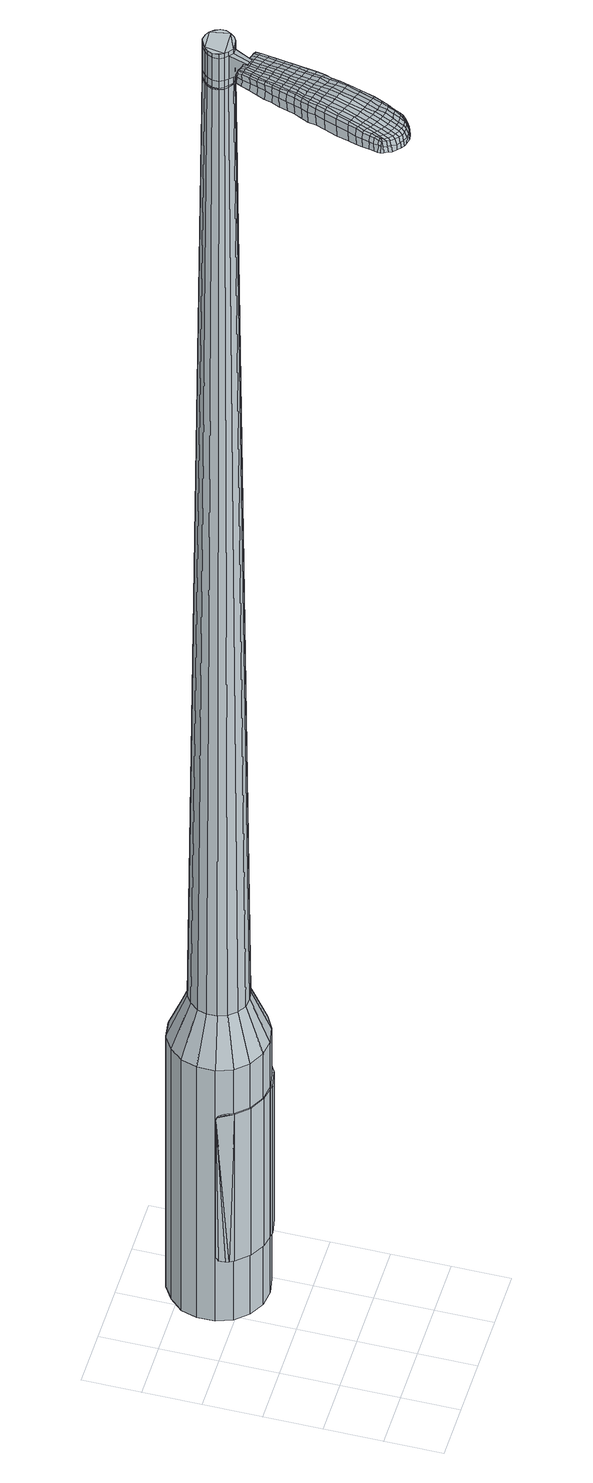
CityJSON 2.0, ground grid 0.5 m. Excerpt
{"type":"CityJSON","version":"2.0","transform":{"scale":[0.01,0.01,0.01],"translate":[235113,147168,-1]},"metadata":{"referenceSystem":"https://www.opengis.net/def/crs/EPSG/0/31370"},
"CityObjects":{
"object1":{"type":"GenericCityObject","attributes":{"cluster":358,"mean_distance_to_centroid":0.251,"new_centroid_x":235113.82,"new_centroid_y":147169.75,"mean_distance_to_camera":22.12,"H1":11.89,"H2":11.63,"Z_final":112.73,"cluster2":-1,"proj_x":235106.98,"proj_y":147167.41,"id_line":86801,"bearing_l":161.14,"distance":7.23,"orientation":"left","G_obj":251.14},"geometry":[{"type":"MultiSurface","lod":"2","boundaries":[[[0,1,2,3]],[[1,4,5,2]],[[4,6,7,5]],[[6,8,9,7]],[[8,10,11,9]],[[10,12,13,11]],[[12,14,15,13]],[[14,16,17,15]],[[16,18,19,17]],[[18,20,21,19]],[[20,22,23,21]],[[22,24,25,23]],[[24,26,27,25]],[[26,28,29,27]],[[28,30,31,29]],[[30,32,33,31]],[[32,34,35,33]],[[34,0,3,35]],[[36,37,38,39]],[[38,40,41,42]],[[41,43,42]],[[42,44,45,46]],[[45,47,46]],[[46,48,49,50]],[[49,51,50]],[[42,46,50,38]],[[50,52,39,38]],[[53,36,39]],[[2,5,7,35]],[[7,9,11,15]],[[11,13,15]],[[15,17,19,23]],[[19,21,23]],[[23,25,27,31]],[[27,29,31]],[[15,23,31,7]],[[31,33,35,7]],[[3,2,35]],[[1,0,54,55]],[[0,34,56,54]],[[34,32,57,56]],[[32,30,58,57]],[[30,28,59,58]],[[28,26,60,59]],[[26,24,61,60]],[[24,22,62,61]],[[22,20,63,62]],[[20,18,64,63]],[[18,16,65,64]],[[16,14,66,65]],[[14,12,67,66]],[[12,10,68,67]],[[10,8,69,68]],[[8,6,70,69]],[[6,4,71,70]],[[4,1,55,71]],[[55,54,72,73]],[[54,56,74,72]],[[56,57,75,74]],[[57,58,76,75]],[[58,59,77,76]],[[59,60,78,77]],[[60,61,79,78]],[[61,62,80,79]],[[62,63,81,80]],[[63,64,82,81]],[[64,65,83,82]],[[65,66,84,83]],[[66,67,85,84]],[[67,68,86,85]],[[68,69,87,86]],[[69,70,88,87]],[[70,71,89,88]],[[71,55,73,89]],[[90,91,92,73]],[[74,93,91,90]],[[75,94,93,74]],[[76,95,94,75]],[[77,96,95,76]],[[97,98,96,77]],[[99,100,98,97]],[[101,102,100,99]],[[103,104,102,101]],[[105,106,104,103]],[[107,108,106,105]],[[109,110,108,107]],[[85,111,110,109]],[[112,113,111,85]],[[114,115,113,112]],[[116,117,115,114]],[[89,118,117,116]],[[73,92,118,89]],[[119,120,121,122]],[[123,119,122,124]],[[125,123,124,126]],[[127,125,126,128]],[[129,127,128,130]],[[131,129,130,132]],[[133,131,132,134]],[[135,133,134,136]],[[137,135,136,138]],[[139,137,138,140]],[[141,139,140,142]],[[143,141,142,144]],[[145,143,144,146]],[[147,145,146,148]],[[149,147,148,150]],[[151,149,150,152]],[[72,90,73]],[[72,74,90]],[[78,97,77]],[[78,79,99,97]],[[79,80,101,99]],[[80,81,103,101]],[[81,82,105,103]],[[82,83,107,105]],[[83,84,109,107]],[[84,85,109]],[[86,112,85]],[[86,87,114,112]],[[87,88,116,114]],[[88,89,116]],[[153,92,91]],[[154,117,118]],[[154,155,115,117]],[[155,156,113,115]],[[156,111,113]],[[157,110,111]],[[157,158,108,110]],[[158,159,106,108]],[[159,160,104,106]],[[160,161,102,104]],[[161,162,100,102]],[[162,163,98,100]],[[163,96,98]],[[153,91,93]],[[39,52,151,164]],[[92,153,165,152]],[[53,39,164,120]],[[153,93,121,165]],[[36,53,120,119]],[[93,94,122,121]],[[37,36,119,123]],[[94,95,124,122]],[[38,37,123,125]],[[95,96,126,124]],[[40,38,125,127]],[[96,163,128,126]],[[41,40,127,129]],[[163,162,130,128]],[[43,41,129,131]],[[162,161,132,130]],[[42,43,131,133]],[[161,160,134,132]],[[44,42,133,135]],[[160,159,136,134]],[[45,44,135,137]],[[159,158,138,136]],[[47,45,137,139]],[[158,157,140,138]],[[46,47,139,141]],[[157,111,142,140]],[[48,46,141,143]],[[111,156,144,142]],[[49,48,143,145]],[[156,155,146,144]],[[51,49,145,147]],[[155,154,148,146]],[[50,51,147,149]],[[154,118,150,148]],[[52,50,149,151]],[[118,92,152,150]],[[151,152,166,167]],[[152,165,168,166]],[[165,121,169,168]],[[121,120,170,169]],[[120,164,171,170]],[[164,151,167,171]],[[172,173,174,175]],[[176,172,175,177]],[[172,176,178,179]],[[173,172,179,180]],[[181,182,183,184]],[[185,181,184,186]],[[181,185,187,188]],[[182,181,188,189]],[[190,191,192,193]],[[194,190,193,195]],[[190,194,196,197]],[[191,190,197,198]],[[199,200,201,202]],[[203,199,202,204]],[[199,203,205,206]],[[200,199,206,207]],[[208,209,210,211]],[[212,208,211,213]],[[208,212,214,215]],[[209,208,215,216]],[[217,218,219,220]],[[221,217,220,222]],[[217,221,223,224]],[[218,217,224,225]],[[226,227,228,229]],[[218,226,229,219]],[[226,218,225,230]],[[227,226,230,231]],[[232,233,234,235]],[[227,232,235,228]],[[232,227,231,236]],[[233,232,236,237]],[[238,176,177,239]],[[233,238,239,234]],[[238,233,237,240]],[[176,238,240,178]],[[241,242,243,244]],[[245,241,244,246]],[[241,245,247,248]],[[242,241,248,249]],[[250,251,252,253]],[[242,250,253,243]],[[250,242,249,254]],[[251,250,254,255]],[[256,257,258,259]],[[251,256,259,252]],[[256,251,255,260]],[[257,256,260,261]],[[262,263,264,265]],[[257,262,265,258]],[[262,257,261,266]],[[263,262,266,267]],[[268,173,180,269]],[[263,268,269,264]],[[268,263,267,270]],[[173,268,270,174]],[[271,272,273,274]],[[275,271,274,276]],[[271,275,277,278]],[[272,271,278,279]],[[280,281,282,283]],[[272,280,283,273]],[[280,272,279,284]],[[281,280,284,285]],[[286,287,288,289]],[[281,286,289,282]],[[286,281,285,290]],[[287,286,290,291]],[[292,185,186,293]],[[287,292,293,288]],[[292,287,291,294]],[[185,292,294,187]],[[295,296,297,298]],[[299,295,298,300]],[[295,299,301,302]],[[296,295,302,303]],[[304,305,306,307]],[[296,304,307,297]],[[304,296,303,308]],[[305,304,308,309]],[[310,311,312,313]],[[305,310,313,306]],[[310,305,309,314]],[[311,310,314,315]],[[316,317,318,319]],[[311,316,319,312]],[[316,311,315,320]],[[317,316,320,321]],[[322,182,189,323]],[[317,322,323,318]],[[322,317,321,324]],[[182,322,324,183]],[[325,211,210,326]],[[327,325,326,328]],[[325,327,329,330]],[[211,325,330,213]],[[331,327,328,332]],[[333,331,332,334]],[[331,333,335,336]],[[327,331,336,329]],[[337,333,334,338]],[[339,337,338,340]],[[337,339,341,342]],[[333,337,342,335]],[[343,339,340,344]],[[345,343,344,346]],[[343,345,347,348]],[[339,343,348,341]],[[349,345,346,350]],[[200,349,350,201]],[[349,200,207,351]],[[345,349,351,347]],[[352,353,198,197]],[[354,352,197,196]],[[352,354,355,356]],[[353,352,356,357]],[[358,359,357,356]],[[360,358,356,355]],[[358,360,361,362]],[[359,358,362,363]],[[364,365,363,362]],[[366,364,362,361]],[[364,366,367,368]],[[365,364,368,369]],[[370,371,369,368]],[[372,370,368,367]],[[370,372,205,203]],[[371,370,203,204]],[[373,374,375,376]],[[275,373,376,277]],[[373,275,276,377]],[[374,373,377,378]],[[379,194,195,380]],[[374,379,380,375]],[[379,374,378,381]],[[194,379,381,196]],[[382,383,384,385]],[[221,382,385,223]],[[382,221,222,386]],[[383,382,386,387]],[[388,389,390,391]],[[383,388,391,384]],[[388,383,387,392]],[[389,388,392,393]],[[394,191,198,395]],[[389,394,395,390]],[[394,389,393,396]],[[191,394,396,192]],[[397,398,399,400]],[[179,397,400,180]],[[397,179,178,401]],[[398,397,401,402]],[[403,404,405,406]],[[398,403,406,399]],[[403,398,402,407]],[[404,403,407,408]],[[409,202,201,410]],[[404,409,410,405]],[[409,404,408,411]],[[202,409,411,204]],[[412,413,414,415]],[[184,412,415,186]],[[412,184,183,416]],[[413,412,416,417]],[[418,206,205,419]],[[413,418,419,414]],[[418,413,417,420]],[[206,418,420,207]],[[421,422,423,424]],[[299,421,424,301]],[[421,299,300,425]],[[422,421,425,426]],[[427,212,213,428]],[[422,427,428,423]],[[427,422,426,429]],[[212,427,429,214]],[[430,431,432,433]],[[245,430,433,247]],[[430,245,246,434]],[[431,430,434,435]],[[436,437,438,439]],[[431,436,439,432]],[[436,431,435,440]],[[437,436,440,441]],[[442,209,216,443]],[[437,442,443,438]],[[442,437,441,444]],[[209,442,444,210]],[[445,446,435,434]],[[244,445,434,246]],[[445,244,243,447]],[[446,445,447,448]],[[449,450,441,440]],[[446,449,440,435]],[[449,446,448,451]],[[450,449,451,452]],[[453,326,210,444]],[[450,453,444,441]],[[453,450,452,454]],[[326,453,454,328]],[[455,456,457,458]],[[302,455,458,303]],[[455,302,301,424]],[[456,455,424,423]],[[459,330,329,460]],[[456,459,460,457]],[[459,456,423,428]],[[330,459,428,213]],[[461,462,448,447]],[[253,461,447,243]],[[461,253,252,463]],[[462,461,463,464]],[[465,466,452,451]],[[462,465,451,448]],[[465,462,464,467]],[[466,465,467,468]],[[469,332,328,454]],[[466,469,454,452]],[[469,466,468,470]],[[332,469,470,334]],[[471,472,473,474]],[[308,471,474,309]],[[471,308,303,458]],[[472,471,458,457]],[[475,336,335,476]],[[472,475,476,473]],[[475,472,457,460]],[[336,475,460,329]],[[477,478,464,463]],[[259,477,463,252]],[[477,259,258,479]],[[478,477,479,480]],[[481,482,468,467]],[[478,481,467,464]],[[481,478,480,483]],[[482,481,483,484]],[[485,338,334,470]],[[482,485,470,468]],[[485,482,484,486]],[[338,485,486,340]],[[487,488,489,490]],[[314,487,490,315]],[[487,314,309,474]],[[488,487,474,473]],[[491,342,341,492]],[[488,491,492,489]],[[491,488,473,476]],[[342,491,476,335]],[[493,494,480,479]],[[265,493,479,258]],[[493,265,264,495]],[[494,493,495,496]],[[497,498,484,483]],[[494,497,483,480]],[[497,494,496,499]],[[498,497,499,500]],[[501,344,340,486]],[[498,501,486,484]],[[501,498,500,502]],[[344,501,502,346]],[[503,504,505,506]],[[320,503,506,321]],[[503,320,315,490]],[[504,503,490,489]],[[507,348,347,508]],[[504,507,508,505]],[[507,504,489,492]],[[348,507,492,341]],[[509,510,496,495]],[[269,509,495,264]],[[509,269,180,400]],[[510,509,400,399]],[[511,512,500,499]],[[510,511,499,496]],[[511,510,399,406]],[[512,511,406,405]],[[513,350,346,502]],[[512,513,502,500]],[[513,512,405,410]],[[350,513,410,201]],[[514,515,417,416]],[[324,514,416,183]],[[514,324,321,506]],[[515,514,506,505]],[[516,351,207,420]],[[515,516,420,417]],[[516,515,505,508]],[[351,516,508,347]],[[517,518,378,377]],[[274,517,377,276]],[[517,274,273,519]],[[518,517,519,520]],[[521,354,196,381]],[[518,521,381,378]],[[521,518,520,522]],[[354,521,522,355]],[[523,524,525,526]],[[224,523,526,225]],[[523,224,223,385]],[[524,523,385,384]],[[527,528,529,530]],[[524,527,530,525]],[[527,524,384,391]],[[528,527,391,390]],[[531,353,357,532]],[[528,531,532,529]],[[531,528,390,395]],[[353,531,395,198]],[[533,534,520,519]],[[283,533,519,273]],[[533,283,282,535]],[[534,533,535,536]],[[537,360,355,522]],[[534,537,522,520]],[[537,534,536,538]],[[360,537,538,361]],[[539,540,541,542]],[[230,539,542,231]],[[539,230,225,526]],[[540,539,526,525]],[[543,544,545,546]],[[540,543,546,541]],[[543,540,525,530]],[[544,543,530,529]],[[547,359,363,548]],[[544,547,548,545]],[[547,544,529,532]],[[359,547,532,357]],[[549,550,536,535]],[[289,549,535,282]],[[549,289,288,551]],[[550,549,551,552]],[[553,366,361,538]],[[550,553,538,536]],[[553,550,552,554]],[[366,553,554,367]],[[555,556,557,558]],[[236,555,558,237]],[[555,236,231,542]],[[556,555,542,541]],[[559,560,561,562]],[[556,559,562,557]],[[559,556,541,546]],[[560,559,546,545]],[[563,365,369,564]],[[560,563,564,561]],[[563,560,545,548]],[[365,563,548,363]],[[565,566,552,551]],[[293,565,551,288]],[[565,293,186,415]],[[566,565,415,414]],[[567,372,367,554]],[[566,567,554,552]],[[567,566,414,419]],[[372,567,419,205]],[[568,569,402,401]],[[240,568,401,178]],[[568,240,237,558]],[[569,568,558,557]],[[570,571,408,407]],[[569,570,407,402]],[[570,569,557,562]],[[571,570,562,561]],[[572,371,204,411]],[[571,572,411,408]],[[572,571,561,564]],[[371,572,564,369]],[[573,574,575,576]],[[576,575,577,578]],[[579,577,575,580]],[[580,575,574,581]],[[582,583,584,585]],[[585,584,586,587]],[[588,586,584,589]],[[589,584,583,590]],[[591,592,593,594]],[[594,593,595,596]],[[597,595,593,598]],[[598,593,592,599]],[[600,601,602,603]],[[603,602,604,605]],[[606,604,602,607]],[[607,602,601,608]],[[609,610,611,612]],[[612,611,613,614]],[[615,613,611,616]],[[616,611,610,617]],[[618,619,620,621]],[[621,620,622,623]],[[624,622,620,625]],[[625,620,619,626]],[[627,628,629,630]],[[630,629,619,618]],[[626,619,629,631]],[[631,629,628,632]],[[633,634,635,636]],[[636,635,628,627]],[[632,628,635,637]],[[637,635,634,638]],[[578,577,639,640]],[[640,639,634,633]],[[638,634,639,641]],[[641,639,577,579]],[[642,643,644,645]],[[645,644,646,647]],[[648,646,644,649]],[[649,644,643,650]],[[651,652,653,654]],[[654,653,643,642]],[[650,643,653,655]],[[655,653,652,656]],[[657,658,659,660]],[[660,659,652,651]],[[656,652,659,661]],[[661,659,658,662]],[[663,664,665,666]],[[666,665,658,657]],[[662,658,665,667]],[[667,665,664,668]],[[581,574,669,670]],[[670,669,664,663]],[[668,664,669,671]],[[671,669,574,573]],[[672,673,674,675]],[[675,674,676,677]],[[678,676,674,679]],[[679,674,673,680]],[[681,682,683,684]],[[684,683,673,672]],[[680,673,683,685]],[[685,683,682,686]],[[687,688,689,690]],[[690,689,682,681]],[[686,682,689,691]],[[691,689,688,692]],[[587,586,693,694]],[[694,693,688,687]],[[692,688,693,695]],[[695,693,586,588]],[[696,697,698,699]],[[699,698,700,701]],[[702,700,698,703]],[[703,698,697,704]],[[705,706,707,708]],[[708,707,697,696]],[[704,697,707,709]],[[709,707,706,710]],[[711,712,713,714]],[[714,713,706,705]],[[710,706,713,715]],[[715,713,712,716]],[[717,718,719,720]],[[720,719,712,711]],[[716,712,719,721]],[[721,719,718,722]],[[590,583,723,724]],[[724,723,718,717]],[[722,718,723,725]],[[725,723,583,582]],[[609,612,726,727]],[[727,726,728,729]],[[730,728,726,731]],[[731,726,612,614]],[[729,728,732,733]],[[733,732,734,735]],[[736,734,732,737]],[[737,732,728,730]],[[735,734,738,739]],[[739,738,740,741]],[[742,740,738,743]],[[743,738,734,736]],[[741,740,744,745]],[[745,744,746,747]],[[748,746,744,749]],[[749,744,740,742]],[[747,746,750,751]],[[751,750,601,600]],[[608,601,750,752]],[[752,750,746,748]],[[599,753,754,598]],[[598,754,755,597]],[[756,755,754,757]],[[757,754,753,758]],[[758,759,760,757]],[[757,760,761,756]],[[762,761,760,763]],[[763,760,759,764]],[[764,765,766,763]],[[763,766,767,762]],[[768,767,766,769]],[[769,766,765,770]],[[770,771,772,769]],[[769,772,773,768]],[[606,773,772,604]],[[604,772,771,605]],[[774,775,776,777]],[[777,776,676,678]],[[677,676,776,778]],[[778,776,775,779]],[[596,595,780,781]],[[781,780,775,774]],[[779,775,780,782]],[[782,780,595,597]],[[783,784,785,786]],[[786,785,622,624]],[[623,622,785,787]],[[787,785,784,788]],[[789,790,791,792]],[[792,791,784,783]],[[788,784,791,793]],[[793,791,790,794]],[[599,592,795,796]],[[796,795,790,789]],[[794,790,795,797]],[[797,795,592,591]],[[798,799,800,801]],[[801,800,580,581]],[[579,580,800,802]],[[802,800,799,803]],[[804,805,806,807]],[[807,806,799,798]],[[803,799,806,808]],[[808,806,805,809]],[[600,603,810,811]],[[811,810,805,804]],[[809,805,810,812]],[[812,810,603,605]],[[813,814,815,816]],[[816,815,585,587]],[[582,585,815,817]],[[817,815,814,818]],[[606,607,819,820]],[[820,819,814,813]],[[818,814,819,821]],[[821,819,607,608]],[[822,823,700,824]],[[824,700,702]],[[701,700,823,825]],[[614,613,826,827]],[[827,826,823,822]],[[825,823,826,828]],[[828,826,613,615]],[[829,830,831]],[[831,830,646,648]],[[647,646,830,832]],[[832,830,829,833]],[[834,835,836,837]],[[837,836,829,831]],[[833,829,836,838]],[[838,836,835,839]],[[617,610,840,841]],[[841,840,835,834]],[[839,835,840,842]],[[842,840,610,609]],[[833,843,832]],[[832,843,645,647]],[[642,645,843,844]],[[844,843,845]],[[839,846,847,838]],[[838,847,843,833]],[[845,843,847,848]],[[848,847,846,849]],[[609,727,850,842]],[[842,850,846,839]],[[849,846,850,851]],[[851,850,727,729]],[[852,853,854,855]],[[855,854,703,704]],[[702,703,854,824]],[[824,854,853,822]],[[730,731,856,857]],[[857,856,853,852]],[[822,853,856,827]],[[827,856,731,614]],[[845,858,859,844]],[[844,859,654,642]],[[651,654,859,860]],[[860,859,858,861]],[[849,862,863,848]],[[848,863,858,845]],[[861,858,863,864]],[[864,863,862,865]],[[729,733,866,851]],[[851,866,862,849]],[[865,862,866,867]],[[867,866,733,735]],[[868,869,870,871]],[[871,870,709,710]],[[704,709,870,855]],[[855,870,869,852]],[[736,737,872,873]],[[873,872,869,868]],[[852,869,872,857]],[[857,872,737,730]],[[861,874,875,860]],[[860,875,660,651]],[[657,660,875,876]],[[876,875,874,877]],[[865,878,879,864]],[[864,879,874,861]],[[877,874,879,880]],[[880,879,878,881]],[[735,739,882,867]],[[867,882,878,865]],[[881,878,882,883]],[[883,882,739,741]],[[884,885,886,887]],[[887,886,715,716]],[[710,715,886,871]],[[871,886,885,868]],[[742,743,888,889]],[[889,888,885,884]],[[868,885,888,873]],[[873,888,743,736]],[[877,890,876]],[[876,890,666,657]],[[663,666,890,891]],[[891,890,892]],[[881,893,894,880]],[[880,894,890,877]],[[892,890,894,895]],[[895,894,893,896]],[[741,745,897,883]],[[883,897,893,881]],[[896,893,897,898]],[[898,897,745,747]],[[899,900,901,902]],[[902,901,721,722]],[[716,721,901,887]],[[887,901,900,884]],[[748,749,903,904]],[[904,903,900,899]],[[884,900,903,889]],[[889,903,749,742]],[[892,905,906,891]],[[891,906,670,663]],[[581,670,906,801]],[[801,906,905,798]],[[896,907,908,895]],[[895,908,905,892]],[[798,905,908,807]],[[807,908,907,804]],[[747,751,909,898]],[[898,909,907,896]],[[804,907,909,811]],[[811,909,751,600]],[[818,910,911,817]],[[817,911,725,582]],[[722,725,911,902]],[[902,911,910,899]],[[608,752,912,821]],[[821,912,910,818]],[[899,910,912,904]],[[904,912,752,748]],[[779,913,914,778]],[[778,914,675,677]],[[672,675,914,915]],[[915,914,913,916]],[[597,755,917,782]],[[782,917,913,779]],[[916,913,917,918]],[[918,917,755,756]],[[919,920,921,922]],[[922,921,625,626]],[[624,625,921,786]],[[786,921,920,783]],[[923,924,925,926]],[[926,925,920,919]],[[783,920,925,792]],[[792,925,924,789]],[[758,753,927,928]],[[928,927,924,923]],[[789,924,927,796]],[[796,927,753,599]],[[916,929,930,915]],[[915,930,684,672]],[[681,684,930,931]],[[931,930,929,932]],[[756,761,933,918]],[[918,933,929,916]],[[932,929,933,934]],[[934,933,761,762]],[[935,936,937,938]],[[938,937,631,632]],[[626,631,937,922]],[[922,937,936,919]],[[939,940,941,942]],[[942,941,936,935]],[[919,936,941,926]],[[926,941,940,923]],[[764,759,943,944]],[[944,943,940,939]],[[923,940,943,928]],[[928,943,759,758]],[[932,945,946,931]],[[931,946,690,681]],[[687,690,946,947]],[[947,946,945,948]],[[762,767,949,934]],[[934,949,945,932]],[[948,945,949,950]],[[950,949,767,768]],[[951,952,953,954]],[[954,953,637,638]],[[632,637,953,938]],[[938,953,952,935]],[[955,956,957,958]],[[958,957,952,951]],[[935,952,957,942]],[[942,957,956,939]],[[770,765,959,960]],[[960,959,956,955]],[[939,956,959,944]],[[944,959,765,764]],[[948,961,962,947]],[[947,962,694,687]],[[587,694,962,816]],[[816,962,961,813]],[[768,773,963,950]],[[950,963,961,948]],[[813,961,963,820]],[[820,963,773,606]],[[803,964,965,802]],[[802,965,641,579]],[[638,641,965,954]],[[954,965,964,951]],[[809,966,967,808]],[[808,967,964,803]],[[951,964,967,958]],[[958,967,966,955]],[[605,771,968,812]],[[812,968,966,809]],[[955,966,968,960]],[[960,968,771,770]],[[573,576,175,174]],[[576,578,177,175]],[[588,589,188,187]],[[589,590,189,188]],[[591,594,193,192]],[[594,596,195,193]],[[615,616,215,214]],[[616,617,216,215]],[[618,621,220,219]],[[621,623,222,220]],[[627,630,229,228]],[[630,618,219,229]],[[633,636,235,234]],[[636,627,228,235]],[[578,640,239,177]],[[640,633,234,239]],[[648,649,248,247]],[[649,650,249,248]],[[650,655,254,249]],[[655,656,255,254]],[[656,661,260,255]],[[661,662,261,260]],[[662,667,266,261]],[[667,668,267,266]],[[668,671,270,267]],[[671,573,174,270]],[[678,679,278,277]],[[679,680,279,278]],[[680,685,284,279]],[[685,686,285,284]],[[686,691,290,285]],[[691,692,291,290]],[[692,695,294,291]],[[695,588,187,294]],[[696,699,298,297]],[[699,701,300,298]],[[705,708,307,306]],[[708,696,297,307]],[[711,714,313,312]],[[714,705,306,313]],[[717,720,319,318]],[[720,711,312,319]],[[590,724,323,189]],[[724,717,318,323]],[[774,777,376,375]],[[777,678,277,376]],[[596,781,380,195]],[[781,774,375,380]],[[623,787,386,222]],[[787,788,387,386]],[[788,793,392,387]],[[793,794,393,392]],[[794,797,396,393]],[[797,591,192,396]],[[701,425,300]],[[701,825,426,425]],[[825,828,429,426]],[[828,615,214,429]],[[831,433,432]],[[831,648,247,433]],[[834,837,439,438]],[[837,831,432,439]],[[617,841,443,216]],[[841,834,438,443]],[[969,970,971,972]],[[973,974,972,971]],[[975,976,977,978]],[[979,980,981,982]],[[970,983,984,971]],[[985,973,971,984]],[[986,975,978,987]],[[988,989,980,979]],[[983,990,991,984]],[[991,992,985,984]],[[993,986,987,994]],[[995,989,988,996]],[[990,997,998,991]],[[998,999,992,991]],[[1000,993,994,1001]],[[1002,995,996,1003]],[[1004,1005,1006,1007]],[[1008,1009,1005,1004]],[[1008,1010,1011,1009]],[[1010,1012,1013,1011]],[[1014,1015,1016,1017]],[[1018,1019,1015,1014]],[[1020,1021,1019,1018]],[[1022,1023,1021,1020]],[[1017,1006,1005,1014]],[[1014,1005,1009,1018]],[[1009,1011,1020,1018]],[[1011,1013,1022,1020]],[[978,977,974,973]],[[987,978,973,985]],[[992,994,987,985]],[[999,1001,994,992]],[[979,982,976,975]],[[988,979,975,986]],[[996,988,986,993]],[[1003,996,993,1000]],[[980,1004,1007,981]],[[989,1008,1004,980]],[[1010,1008,989,995]],[[1012,1010,995,1002]],[[1024,1025,1026,1027]],[[1026,1028,1029,1030]],[[1026,1030,1031,1032]],[[1026,1032,1027]],[[1033,1024,1027,1034]],[[1035,1034,1027,1036]],[[1037,1036,1027]],[[1038,1026,1025,1039]],[[1040,1038,1039,1041]],[[1042,1040,1041,1043]],[[1044,1042,1043,1045]],[[1046,1044,1045,1047]],[[1047,1048,1049,1050]],[[1047,1050,1051,1052]],[[1047,1052,1053,1054]],[[1053,1055,1056,1057]],[[1053,1057,1058,1059]],[[1053,1059,1054]],[[1047,1054,1046]],[[1060,1061,1025,1024]],[[1062,1063,1028,1026]],[[1064,1065,1037,1027]],[[1061,1066,1039,1025]],[[1067,1062,1026,1038]],[[1066,1068,1041,1039]],[[1069,1067,1038,1040]],[[1068,1070,1043,1041]],[[1071,1069,1040,1042]],[[1070,1072,1045,1043]],[[1073,1071,1042,1044]],[[1072,1074,1047,1045]],[[1075,1073,1044,1046]],[[1074,1076,1048,1047]],[[1077,1078,1055,1053]],[[1079,1075,1046,1054]],[[1049,1048,1076,1080]],[[1050,1049,1080,1081]],[[1051,1050,1081,1082]],[[1052,1051,1082,1083]],[[1053,1052,1083,1077]],[[1084,1060,1024,1033]],[[1085,1084,1033,1034]],[[1086,1085,1034,1035]],[[1087,1086,1035,1036]],[[1065,1087,1036,1037]],[[1029,1028,1063,1088]],[[1056,1055,1078,1089]],[[1030,1029,1088,1090]],[[1031,1030,1090,1091]],[[1032,1031,1091,1092]],[[1027,1032,1092,1064]],[[1057,1056,1089,1093]],[[1058,1057,1093,1094]],[[1059,1058,1094,1095]],[[1054,1059,1095,1079]]]}]}
},
"vertices":[
[70,133,384],[57,140,384],[57,140,96],[70,133,96],[47,151,384],[47,151,96],[42,165,384],[42,165,96],[42,180,384],[42,180,96],[46,194,384],[46,194,96],[56,205,384],[56,205,96],[68,213,384],[68,213,96],[83,215,384],[83,215,96],[97,213,384],[97,213,96],[110,206,384],[110,206,96],[120,195,384],[120,195,96],[125,181,384],[125,181,96],[125,167,384],[125,167,96],[120,153,384],[120,153,96],[111,141,384],[111,141,96],[99,134,384],[99,134,96],[84,131,384],[84,131,96],[88,161,1524],[92,163,1524],[95,167,1524],[79,160,1524],[97,171,1524],[97,176,1524],[92,184,1524],[95,180,1524],[88,186,1524],[83,187,1524],[75,183,1524],[79,186,1524],[72,180,1524],[70,175,1524],[72,166,1524],[70,170,1524],[75,163,1524],[84,160,1524],[75,149,429],[68,153,429],[84,148,429],[93,150,429],[100,154,429],[105,161,429],[108,169,429],[108,178,429],[105,186,429],[99,193,429],[92,197,429],[83,198,429],[74,197,429],[67,192,429],[61,185,429],[59,177,429],[59,168,429],[62,160,429],[79,160,1483],[75,163,1483],[84,160,1483],[88,161,1483],[92,163,1483],[95,167,1483],[97,171,1483],[97,176,1483],[95,180,1483],[92,184,1483],[88,186,1483],[83,187,1483],[79,186,1483],[75,183,1483],[72,180,1483],[70,175,1483],[70,170,1483],[72,166,1483],[79,161,1483],[79,161,1485],[75,163,1485],[84,160,1485],[88,161,1485],[92,163,1485],[95,167,1485],[96,171,1483],[96,171,1485],[96,176,1483],[96,176,1485],[94,180,1483],[94,180,1485],[91,183,1483],[91,183,1485],[88,185,1483],[88,185,1485],[83,186,1483],[83,186,1485],[79,185,1483],[79,185,1485],[75,183,1485],[72,179,1483],[72,179,1485],[71,175,1483],[71,175,1485],[71,171,1483],[71,171,1485],[72,166,1485],[88,161,1519],[84,160,1519],[84,160,1493],[88,161,1493],[92,163,1519],[92,163,1493],[95,167,1519],[95,167,1493],[97,171,1519],[97,171,1493],[97,176,1519],[97,176,1493],[95,180,1519],[95,180,1493],[92,184,1519],[92,184,1493],[88,186,1519],[88,186,1493],[83,187,1519],[83,187,1493],[79,186,1519],[79,186,1493],[75,183,1519],[75,183,1493],[72,180,1519],[72,180,1493],[70,175,1519],[70,175,1493],[70,170,1519],[70,170,1493],[72,166,1519],[72,166,1493],[75,163,1519],[75,163,1493],[79,160,1485],[70,170,1485],[70,175,1485],[72,180,1485],[79,186,1485],[83,187,1485],[88,186,1485],[92,184,1485],[95,180,1485],[97,176,1485],[97,171,1485],[79,160,1519],[79,160,1493],[70,144,1513],[70,144,1518],[73,143,1513],[76,142,1513],[76,142,1518],[73,143,1518],[31,79,1519],[33,86,1518],[31,85,1509],[29,78,1510],[28,71,1519],[26,70,1510],[29,71,1526],[32,79,1525],[35,86,1525],[67,66,1519],[69,73,1518],[68,74,1525],[66,68,1525],[64,58,1519],[63,59,1526],[65,56,1510],[68,64,1510],[70,71,1509],[27,2,1519],[23,4,1519],[23,3,1513],[26,2,1513],[31,2,1519],[31,1,1513],[31,4,1524],[27,4,1524],[24,5,1524],[51,73,1530],[53,80,1529],[50,81,1529],[47,74,1530],[48,64,1531],[44,65,1531],[51,63,1530],[54,71,1530],[56,78,1529],[76,149,1512],[74,150,1512],[74,149,1517],[76,148,1517],[79,148,1512],[79,147,1517],[79,147,1506],[76,148,1506],[74,149,1506],[13,22,1519],[13,26,1519],[12,25,1512],[11,22,1512],[13,20,1518],[11,20,1512],[14,20,1522],[14,22,1523],[15,26,1524],[14,30,1519],[16,36,1519],[14,35,1512],[13,30,1512],[16,30,1524],[17,36,1525],[17,42,1519],[20,49,1519],[18,48,1511],[16,41,1511],[19,42,1526],[21,49,1526],[24,60,1519],[22,59,1510],[25,60,1526],[58,147,1513],[56,140,1513],[57,141,1518],[60,148,1517],[61,152,1512],[61,151,1516],[60,152,1506],[57,147,1507],[54,140,1507],[53,133,1514],[50,126,1515],[51,127,1520],[54,134,1519],[51,133,1507],[48,126,1507],[47,119,1515],[44,113,1516],[46,113,1522],[49,120,1521],[45,119,1508],[42,112,1508],[41,106,1517],[39,99,1517],[40,99,1524],[43,106,1523],[40,105,1508],[37,98,1509],[36,92,1518],[38,93,1524],[34,91,1509],[46,10,1519],[48,13,1519],[47,14,1524],[45,11,1523],[45,8,1518],[44,9,1522],[46,7,1512],[47,9,1512],[49,12,1512],[50,18,1519],[52,23,1519],[51,24,1525],[49,18,1524],[51,16,1512],[53,21,1512],[54,28,1519],[57,36,1519],[56,37,1526],[53,29,1526],[55,27,1511],[58,34,1511],[61,47,1519],[60,48,1526],[62,45,1510],[87,137,1513],[85,130,1513],[86,129,1507],[88,136,1507],[88,143,1512],[89,142,1506],[87,142,1516],[86,138,1517],[84,131,1518],[83,123,1514],[81,116,1515],[82,114,1507],[84,121,1507],[82,124,1519],[80,117,1520],[79,108,1515],[77,101,1516],[78,100,1508],[80,107,1508],[78,110,1521],[76,102,1522],[75,94,1517],[73,87,1517],[74,85,1509],[76,92,1508],[74,95,1523],[72,88,1524],[71,80,1518],[72,78,1509],[70,81,1524],[74,143,1519],[72,144,1519],[72,136,1520],[69,137,1520],[75,135,1520],[77,142,1519],[69,129,1522],[67,130,1522],[67,122,1523],[64,123,1523],[70,121,1523],[72,128,1521],[65,115,1524],[62,116,1524],[62,108,1525],[60,109,1525],[65,106,1525],[68,114,1524],[60,101,1526],[57,102,1526],[58,94,1527],[55,95,1527],[61,92,1527],[63,99,1526],[55,87,1528],[52,88,1528],[59,85,1528],[28,7,1527],[25,8,1527],[32,6,1526],[34,11,1527],[30,11,1528],[26,12,1528],[32,17,1529],[28,18,1529],[36,16,1528],[38,23,1530],[34,24,1530],[31,25,1530],[36,31,1531],[33,32,1531],[40,30,1530],[43,39,1531],[39,40,1531],[36,41,1531],[44,52,1531],[40,53,1531],[47,51,1531],[43,6,1518],[41,5,1519],[41,4,1513],[44,5,1513],[43,8,1523],[40,6,1523],[36,3,1519],[36,2,1513],[36,5,1524],[13,18,1518],[14,15,1518],[15,16,1523],[14,19,1523],[11,17,1513],[13,14,1513],[15,12,1519],[17,8,1519],[18,10,1524],[16,13,1523],[14,11,1513],[17,8,1513],[20,6,1519],[21,7,1524],[20,5,1513],[34,79,1528],[36,78,1528],[38,85,1528],[36,86,1527],[31,71,1528],[33,70,1529],[38,77,1529],[41,76,1530],[44,83,1529],[41,84,1528],[35,69,1529],[38,67,1530],[44,75,1530],[47,82,1529],[41,66,1531],[64,68,1528],[62,69,1529],[60,61,1529],[62,60,1528],[66,75,1527],[64,76,1528],[58,70,1529],[56,62,1530],[60,77,1528],[88,145,1512],[86,146,1512],[85,145,1517],[87,144,1517],[88,144,1506],[86,145,1506],[83,147,1512],[82,146,1517],[83,146,1506],[63,154,1512],[64,153,1512],[63,153,1506],[61,153,1506],[63,152,1517],[64,152,1517],[66,153,1512],[69,152,1512],[68,151,1506],[65,152,1506],[66,151,1517],[69,150,1517],[71,151,1512],[71,150,1506],[71,150,1517],[61,147,1519],[62,147,1519],[58,140,1520],[60,140,1520],[65,146,1519],[67,145,1519],[62,139,1520],[64,138,1520],[69,144,1519],[67,137,1520],[85,139,1519],[83,140,1519],[81,132,1520],[83,132,1520],[80,141,1519],[78,134,1520],[55,133,1521],[57,133,1521],[53,127,1522],[54,126,1522],[59,132,1521],[62,131,1521],[57,125,1522],[59,124,1523],[64,130,1522],[62,123,1523],[81,125,1521],[79,125,1521],[77,118,1522],[79,117,1522],[76,126,1521],[74,119,1522],[50,120,1523],[52,119,1523],[47,113,1524],[49,112,1524],[54,118,1523],[57,117,1524],[51,111,1525],[54,110,1525],[59,116,1524],[57,109,1525],[77,110,1523],[75,111,1523],[73,104,1524],[75,103,1524],[71,112,1524],[69,105,1525],[45,106,1525],[46,105,1525],[42,99,1526],[44,98,1526],[49,104,1526],[52,103,1526],[46,98,1527],[49,97,1527],[54,102,1526],[52,96,1527],[73,96,1525],[70,97,1525],[68,90,1526],[71,89,1526],[67,98,1526],[65,91,1527],[39,92,1527],[41,92,1527],[43,91,1527],[46,90,1528],[49,89,1528],[69,82,1527],[66,83,1527],[63,84,1528],[44,10,1525],[41,9,1525],[45,13,1526],[43,12,1526],[37,7,1526],[39,11,1527],[15,21,1525],[15,18,1525],[16,22,1526],[16,24,1525],[17,15,1525],[19,12,1526],[20,16,1527],[18,19,1526],[22,10,1526],[23,14,1527],[47,18,1526],[45,17,1527],[50,24,1527],[47,23,1528],[41,17,1528],[43,23,1529],[17,29,1526],[18,27,1527],[20,33,1528],[18,35,1527],[20,25,1527],[22,22,1528],[24,29,1529],[22,31,1528],[25,20,1528],[27,27,1530],[52,30,1528],[49,29,1529],[55,37,1528],[52,37,1529],[45,30,1529],[48,38,1530],[20,41,1528],[22,39,1528],[24,47,1529],[23,49,1528],[24,38,1529],[26,36,1530],[29,44,1530],[27,46,1530],[30,34,1530],[33,42,1531],[58,49,1529],[56,49,1529],[52,50,1530],[27,60,1528],[28,59,1529],[31,57,1530],[34,56,1530],[37,54,1531],[33,84,1509],[35,85,1518],[32,78,1518],[31,77,1509],[29,70,1519],[28,69,1510],[31,71,1525],[34,79,1525],[37,85,1525],[66,75,1525],[67,74,1518],[65,67,1518],[64,68,1525],[63,59,1519],[61,60,1525],[64,57,1510],[66,65,1509],[68,72,1509],[24,5,1513],[24,6,1519],[27,5,1519],[27,4,1513],[31,4,1519],[31,3,1513],[31,6,1524],[28,6,1524],[25,7,1524],[50,80,1528],[53,79,1528],[50,72,1529],[47,73,1529],[47,64,1529],[44,65,1529],[51,63,1529],[54,71,1529],[56,78,1528],[73,147,1516],[73,148,1512],[76,147,1512],[75,146,1516],[79,146,1512],[78,145,1516],[79,145,1506],[75,146,1506],[73,147,1506],[14,25,1512],[15,25,1519],[15,22,1518],[13,22,1512],[15,20,1518],[13,20,1512],[16,20,1522],[16,22,1523],[17,25,1523],[16,35,1512],[18,35,1519],[16,30,1519],[15,29,1512],[18,30,1524],[19,36,1525],[20,48,1511],[22,48,1519],[19,41,1519],[18,40,1511],[21,41,1525],[23,49,1526],[25,59,1519],[24,58,1510],[27,59,1526],[59,140,1518],[57,139,1513],[60,146,1513],[61,147,1517],[62,151,1512],[63,150,1515],[61,151,1506],[59,146,1506],[56,139,1507],[53,126,1520],[52,126,1514],[54,133,1514],[56,133,1519],[53,132,1507],[50,125,1507],[47,112,1522],[46,112,1516],[49,119,1515],[50,119,1521],[47,118,1508],[44,111,1508],[42,99,1523],[40,98,1517],[43,105,1516],[45,105,1522],[41,104,1508],[39,97,1508],[38,91,1517],[39,92,1524],[36,91,1509],[45,15,1523],[46,14,1519],[45,11,1518],[44,12,1523],[44,9,1518],[43,10,1522],[44,8,1512],[46,10,1512],[47,13,1512],[49,25,1525],[50,24,1519],[48,18,1519],[47,19,1524],[49,17,1512],[51,22,1512],[54,38,1526],[55,36,1519],[52,29,1519],[51,30,1525],[53,28,1511],[56,35,1511],[59,47,1519],[58,49,1526],[60,46,1510],[84,129,1507],[83,131,1513],[85,138,1513],[86,137,1506],[86,143,1512],[87,142,1506],[85,142,1515],[84,139,1517],[82,131,1518],[80,115,1507],[79,116,1514],[81,123,1514],[82,122,1507],[80,124,1519],[78,117,1520],[76,100,1508],[75,102,1516],[77,109,1515],[78,107,1508],[76,110,1521],[74,103,1522],[72,86,1508],[71,87,1517],[73,95,1516],[74,93,1508],[72,96,1522],[70,89,1523],[69,80,1517],[70,79,1509],[68,82,1524],[74,142,1518],[72,143,1518],[72,135,1519],[69,136,1519],[74,134,1519],[77,141,1518],[69,128,1520],[67,129,1520],[67,121,1521],[64,122,1521],[70,120,1521],[72,127,1520],[64,114,1523],[62,115,1523],[62,107,1524],[59,108,1524],[65,106,1524],[67,113,1523],[60,100,1525],[57,101,1525],[57,93,1526],[55,94,1526],[60,92,1526],[63,99,1525],[55,86,1527],[52,87,1527],[58,85,1527],[25,9,1526],[28,8,1526],[32,8,1525],[33,11,1526],[30,12,1526],[27,13,1526],[29,19,1528],[32,18,1528],[36,17,1527],[38,24,1528],[34,25,1529],[31,26,1529],[33,32,1530],[36,31,1530],[40,30,1529],[43,39,1530],[39,40,1530],[36,41,1530],[40,53,1530],[43,52,1530],[47,51,1530],[41,6,1513],[40,7,1518],[42,8,1518],[43,7,1512],[42,10,1523],[40,8,1523],[36,5,1519],[36,4,1513],[36,7,1523],[16,17,1523],[15,16,1518],[15,18,1518],[16,19,1523],[13,18,1512],[14,16,1512],[19,11,1523],[19,10,1519],[17,13,1519],[18,14,1523],[16,12,1513],[18,9,1513],[21,8,1519],[22,9,1524],[21,7,1513],[39,84,1527],[36,78,1527],[35,78,1527],[38,85,1526],[32,70,1527],[33,70,1528],[44,82,1528],[42,76,1528],[39,77,1528],[41,83,1527],[36,68,1528],[38,67,1529],[44,74,1529],[47,81,1528],[41,66,1529],[59,61,1528],[62,69,1527],[63,69,1527],[61,60,1527],[65,75,1526],[64,76,1527],[58,70,1528],[55,62,1528],[60,77,1527],[84,143,1516],[85,144,1512],[85,143,1516],[86,143,1506],[82,145,1512],[81,144,1516],[82,144,1506],[63,151,1512],[63,152,1512],[62,151,1506],[63,151,1516],[64,150,1516],[67,149,1506],[68,150,1512],[66,150,1512],[65,150,1506],[66,149,1516],[68,149,1516],[71,149,1512],[70,148,1506],[71,148,1516],[62,146,1518],[59,140,1519],[60,139,1519],[67,144,1518],[64,145,1518],[62,139,1519],[64,138,1519],[69,144,1518],[67,137,1519],[81,132,1519],[83,139,1518],[84,139,1518],[82,132,1519],[80,140,1518],[78,133,1519],[57,132,1520],[56,133,1520],[54,126,1521],[54,125,1521],[62,131,1520],[59,132,1520],[57,125,1521],[59,124,1521],[64,130,1520],[62,123,1521],[76,118,1521],[79,125,1520],[80,125,1520],[78,117,1521],[75,126,1520],[73,119,1521],[52,118,1522],[51,119,1522],[48,112,1523],[49,112,1523],[57,117,1522],[54,118,1522],[51,111,1523],[54,110,1524],[59,116,1523],[57,109,1524],[72,104,1523],[74,111,1522],[75,110,1522],[73,103,1523],[71,112,1522],[69,105,1523],[46,105,1524],[43,98,1525],[44,98,1525],[52,103,1525],[49,104,1524],[46,97,1525],[49,96,1526],[54,102,1525],[52,95,1526],[68,90,1525],[70,97,1524],[71,96,1524],[69,89,1525],[67,98,1524],[64,91,1525],[41,91,1526],[40,92,1526],[47,89,1527],[44,90,1526],[49,88,1527],[66,83,1526],[67,82,1526],[62,84,1526],[41,10,1524],[43,11,1524],[44,14,1525],[42,13,1525],[37,9,1525],[38,12,1525],[18,22,1525],[17,19,1524],[16,21,1524],[17,24,1525],[21,17,1526],[20,13,1525],[18,16,1524],[19,20,1525],[22,11,1525],[24,15,1526],[44,18,1526],[46,19,1526],[48,25,1526],[47,24,1527],[40,17,1526],[42,24,1527],[21,33,1527],[19,27,1526],[18,29,1526],[20,35,1526],[25,29,1528],[23,23,1527],[21,25,1526],[23,31,1527],[26,21,1527],[28,27,1528],[49,30,1527],[51,30,1527],[53,38,1527],[51,38,1528],[45,30,1528],[47,38,1529],[25,47,1528],[23,39,1527],[22,41,1527],[24,48,1527],[30,44,1529],[27,36,1529],[25,38,1528],[27,46,1528],[30,34,1529],[33,42,1530],[55,49,1528],[57,49,1528],[51,50,1529],[29,58,1528],[28,59,1528],[34,55,1529],[31,57,1529],[37,54,1530],[61,151,1508],[68,149,1508],[56,118,1509],[49,121,1509],[48,98,1510],[40,101,1510],[35,61,1512],[26,64,1512],[32,81,1511],[41,78,1511],[29,44,1513],[25,31,1514],[17,34,1514],[20,47,1513],[74,147,1508],[64,116,1509],[57,95,1510],[44,58,1512],[50,75,1511],[38,41,1513],[34,28,1514],[80,144,1508],[71,113,1509],[65,93,1510],[53,55,1512],[58,72,1511],[42,25,1514],[47,38,1513],[87,142,1508],[78,111,1509],[73,90,1510],[61,52,1512],[67,69,1511],[50,22,1514],[56,35,1513],[21,18,1514],[21,13,1514],[14,16,1514],[13,21,1514],[29,15,1514],[28,11,1514],[37,13,1514],[34,9,1514],[45,10,1514],[41,6,1514],[22,8,1515],[24,4,1515],[23,4,1515],[18,9,1515],[26,6,1515],[25,4,1515],[30,5,1515],[26,3,1515],[34,4,1515],[27,3,1515],[114,143,334],[111,139,334],[111,139,165],[121,151,171],[114,143,165],[116,146,165],[118,148,166],[120,149,167],[120,150,169],[116,146,334],[118,148,333],[120,149,332],[120,150,331],[121,151,328],[99,132,165],[99,132,334],[84,129,165],[84,129,334],[69,132,165],[69,132,334],[56,139,165],[56,139,334],[46,150,165],[46,150,334],[44,154,334],[43,157,334],[42,160,333],[41,162,332],[41,163,331],[40,164,328],[44,154,165],[40,164,171],[41,163,169],[41,162,167],[42,160,166],[43,157,165],[112,144,334],[109,142,334],[109,142,165],[112,144,165],[118,152,171],[118,152,328],[98,135,334],[98,135,165],[84,132,334],[84,132,165],[70,134,334],[70,134,165],[58,141,334],[58,141,165],[48,151,334],[48,151,165],[47,155,334],[43,165,328],[43,165,171],[47,155,165],[46,158,334],[45,161,333],[44,163,332],[43,164,331],[114,147,334],[116,150,333],[117,151,332],[118,152,331],[114,147,165],[43,164,169],[116,150,166],[117,151,167],[118,152,169],[44,163,167],[45,161,166],[46,158,165]
]}
